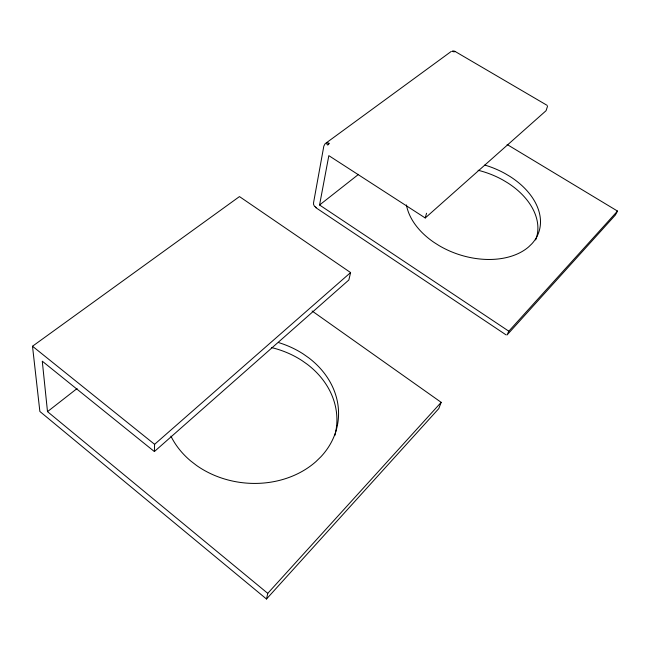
<?xml version="1.0" encoding="UTF-8"?>
<svg xmlns="http://www.w3.org/2000/svg" width="650" height="650" viewBox="0 0 650 650"><rect width="100%" height="100%" fill="white"/><g stroke="black" fill="none" stroke-linecap="round" stroke-linejoin="round"><path stroke-width="0.97" d="M266.5 599.016L267.759 593.352L47.499 411.637L42.274 361.181L154.375 451.555L154.602 444.324L350.586 272.569L239.468 196.584L32.5 346.239L39.869 411.474L266.5 599.016L438.782 408.598L441.179 402.342L312.089 310.993M547.519 106.291L546.065 110.703L425.238 217.977L328.827 155.643L319.564 205.002L508.812 331.191L507.065 334.945L615.404 214.979L617.5 211.071L507.114 144.495M426.546 213.241L425.238 217.977M350.586 272.569L348.847 279.996L154.375 451.555M508.812 331.191L617.5 211.071M267.759 593.352L441.179 402.342M319.564 205.002L358.572 174.338M47.499 411.637L77.066 388.546M451.246 51.431L325.13 143.707L323.822 146.128L313.576 202.629L313.552 204.368L314.624 206.643M455.122 51.464L454.066 51.862L452.148 51.293A2.202 1.276 15.3 0 1 455.122 51.464L547.243 105.422M315.697 207.586L506.058 334.872M32.5 346.239L154.602 444.324M478.108 170.268A68.762 46.564 18.3 0 1 503.027 180.082L507.699 182.886A68.762 46.564 18.3 0 1 535.657 239.939M406.437 204.921A69.201 46.556 18.3 0 0 434.046 242.418L439.043 245.586A69.201 46.556 18.3 0 0 528.669 246.878L531.757 243.896A69.201 46.556 18.3 0 0 510.039 176.507L505.326 173.696A69.201 46.556 18.3 0 0 484.762 165.059M316.209 207.634A2.364 1.641 10.9 0 1 315.356 206.432M170.926 436.158A87.328 72.524 5.9 0 0 190.694 460.956L196.528 465.449A87.328 72.524 5.9 0 0 316.022 461.524L320.864 456.812A87.328 72.524 5.9 0 0 308.742 357.841L303.274 353.998A87.328 72.524 5.9 0 0 278.493 342.55M334.823 435.541A86.629 72.296 5.7 0 0 307.385 364.39L301.949 360.563A86.629 72.296 5.7 0 0 271.651 347.612M328.591 144.129L327.779 145.056A2.511 1.641 11.3 0 1 327.373 142.675L329.412 143.414L328.591 144.129"/></g></svg>
